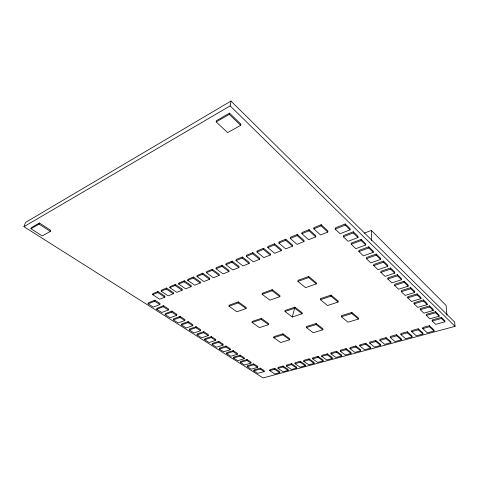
<?xml version="1.0" encoding="UTF-8"?>
<svg xmlns="http://www.w3.org/2000/svg" width="479" height="479" viewBox="0 0 479 479"><rect width="100%" height="100%" fill="white"/><g stroke="black" fill="none" stroke-linecap="round" stroke-linejoin="round"><path stroke-width="0.72" d="M360.705 350.808L360.711 349.802L355.831 345.976L349.987 347.586L349.969 348.592L354.879 352.382L360.705 350.808L355.819 346.982L355.831 345.976M365.734 245.008L361.118 240.536L361.124 239.386L351.221 243.14L351.203 244.284L355.849 248.685L365.734 245.008L365.728 243.865L361.124 239.386M358.46 319.062L358.466 318.008L351.831 312.47L341.377 315.715L341.353 316.769L348.035 322.205L358.46 319.062L351.82 313.529L351.831 312.47M358.903 251.583L358.915 250.445L368.764 246.811L373.249 251.17L373.261 252.313L363.435 255.87L358.903 251.583L368.764 247.954L373.261 252.313M359.759 345.904L359.765 344.892L365.722 343.245L370.566 347.137L370.572 348.149L364.633 349.748L359.759 345.904L365.722 344.263L370.572 348.149M358.005 237.512L358.011 236.363L353.28 231.764L343.323 235.644L343.299 236.794L348.065 241.314L358.005 237.512L353.268 232.92L353.28 231.764M351.029 353.418L351.041 352.418L346.125 348.652L340.395 350.233L340.371 351.227L345.311 354.963L351.029 353.418L346.107 349.652L340.371 351.227M350.065 229.818L350.089 228.663L345.227 223.944L335.222 227.95L335.186 229.106L340.078 233.746L350.065 229.818L345.203 225.106L345.227 223.944M346.107 349.652L346.125 348.652M341.533 355.981L341.551 354.987L336.611 351.275L330.989 352.825L330.953 353.819L335.917 357.496L341.533 355.981L336.581 352.269L330.953 353.819M336.581 352.269L336.611 351.275M338.084 302.087L338.114 301.016L331.019 295.094L320.427 298.633L320.379 299.698L327.528 305.518L338.084 302.087L330.983 296.166L331.019 295.094M332.21 358.49L332.24 357.508L327.271 353.849L321.756 355.37L321.714 356.358L326.702 359.98L332.21 358.49L327.235 354.837L321.714 356.358M327.235 354.837L327.271 353.849M323.068 360.956L323.103 359.98L318.11 356.376L312.691 357.873L312.643 358.849L317.661 362.417L323.068 360.956L318.062 357.358L312.643 358.849M322.894 329.786L322.936 328.762L316.158 323.535L306.422 326.552L306.368 327.576L313.188 332.713L322.894 329.786L316.11 324.57L306.368 327.576M327.798 232.058L327.846 230.908L321.175 224.681L313.883 227.669L313.823 228.818L320.523 234.961L327.798 232.058L321.122 225.837L321.175 224.681M318.062 357.358L318.11 356.376M316.11 324.57L316.158 323.535M314.086 363.381L314.134 362.411L309.111 358.855L303.794 360.322L303.74 361.298L308.781 364.812L314.086 363.381L309.063 359.831L303.74 361.298M316.266 283.909L316.32 282.82L308.71 276.467L297.986 280.335L297.914 281.424L305.578 287.657L316.266 283.909L308.644 277.557L308.71 276.467M315.733 236.877L315.793 235.734L309.081 229.633L301.968 232.549L301.89 233.692L308.638 239.71L315.733 236.877L309.015 230.782L309.081 229.633M309.063 359.831L309.111 358.855M305.273 365.758L305.327 364.794L300.285 361.292L295.064 362.735L294.998 363.699L300.058 367.165L305.273 365.758L300.225 362.262L294.998 363.699M300.225 362.262L300.285 361.292M302.087 313.781L302.153 312.739L294.914 307.159L285.077 310.446L284.993 311.488L292.274 316.972L302.087 313.781L294.842 308.213L284.993 311.488M296.615 368.094L296.681 367.136L291.615 363.681L286.484 365.1L286.412 366.058L291.495 369.471L296.615 368.094L291.543 364.645L286.412 366.058M303.961 241.578L304.033 240.446L297.279 234.471L290.34 237.315L290.25 238.446L297.034 244.344L303.961 241.578L297.196 235.608L297.279 234.471M291.543 364.645L291.615 363.681M294.914 307.159L292.274 316.972M289.741 339.785L289.813 338.785L282.921 333.845L273.838 336.659L273.748 337.659L280.676 342.521L289.741 339.785L282.844 334.851L273.748 337.659M288.113 370.387L288.184 369.435L283.101 366.034L278.065 367.423L277.982 368.369L283.083 371.74L288.113 370.387L283.023 366.986L277.982 368.369M283.023 366.986L283.101 366.034M292.471 246.17L292.555 245.044L285.765 239.189L278.988 241.961L278.886 243.087L285.706 248.87L292.471 246.17L285.67 240.314L285.765 239.189M279.76 372.638L279.838 371.692L274.736 368.339L269.791 369.704L269.707 370.644L274.82 373.967L279.76 372.638L274.653 369.285L269.707 370.644M282.844 334.851L282.921 333.845M279.85 296.687L279.946 295.621L272.198 289.657L262.27 293.244L262.163 294.304L269.946 300.159L279.85 296.687L272.102 290.723L262.163 294.304M274.653 369.285L274.736 368.339M281.251 250.649L281.353 249.529L274.527 243.793L267.911 246.505L267.797 247.619L274.647 253.289L281.251 250.649L274.419 244.913L274.527 243.793M264.163 371.578L264.246 370.638L260.348 368.123L253.894 369.932L253.792 370.872L257.708 373.357L264.163 371.578L260.259 369.07L253.792 370.872M268.599 324.66L268.695 323.642L261.354 318.379L252.199 321.439L252.086 322.457L259.462 327.63L268.599 324.66L261.253 319.403L252.086 322.457M272.102 290.723L272.198 289.657M260.259 369.07L260.348 368.123M257.63 367.381L257.726 366.435L253.75 363.872L247.278 365.728L247.176 366.674L251.164 369.201L257.63 367.381L253.648 364.824L247.176 366.674M270.294 255.026L270.407 253.918L263.552 248.29L257.091 250.936L256.966 252.044L263.839 257.6L270.294 255.026L263.432 249.403L263.552 248.29M261.253 319.403L261.354 318.379M253.648 364.824L253.75 363.872M250.972 363.1L251.074 362.148L247.026 359.537L240.542 361.447L240.428 362.393L244.494 364.974L250.972 363.1L246.919 360.495L240.428 362.393M259.588 259.301L259.714 258.199L252.834 252.678L246.523 255.265L246.38 256.367L253.283 261.821L259.588 259.301L252.702 253.786L252.834 252.678M246.919 360.495L247.026 359.537M244.188 358.741L244.296 357.783L240.165 355.125L233.668 357.077L233.548 358.035L237.692 360.663L244.188 358.741L240.051 356.083L233.548 358.035M240.051 356.083L240.165 355.125M246.068 308.536L246.188 307.5L238.356 301.884L229.136 305.213L228.992 306.249L236.86 311.769L246.068 308.536L238.225 302.926L228.992 306.249M249.128 263.48L249.266 262.384L242.362 256.972L236.195 259.498L236.045 260.588L242.967 265.941L249.128 263.48L242.218 258.067L242.362 256.972M237.267 354.292L237.386 353.334L233.177 350.622L226.669 352.628L226.537 353.586L230.764 356.268L237.267 354.292L233.051 351.586L226.537 353.586M233.051 351.586L233.177 350.622M238.225 302.926L238.356 301.884M230.213 349.76L230.339 348.79L226.046 346.024L219.526 348.089L219.388 349.053L223.699 351.784L230.213 349.76L225.914 347L219.388 349.053M238.907 267.563L239.051 266.474L232.129 261.163L226.1 263.63L225.938 264.719L232.884 269.97L238.907 267.563L231.974 262.252L225.938 264.719M225.914 347L226.046 346.024M223.022 345.137L223.154 344.161L218.771 341.341L212.245 343.461L212.101 344.431L216.49 347.215L223.022 345.137L218.634 342.317L212.101 344.431M231.974 262.252L232.129 261.163M218.634 342.317L218.771 341.341M228.914 271.557L229.064 270.473L222.124 265.258L216.233 267.677L216.065 268.755L223.022 273.904L228.914 271.557L221.963 266.342L216.065 268.755M215.682 340.419L215.819 339.443L211.353 336.563L204.814 338.737L204.659 339.713L209.143 342.557L215.682 340.419L211.203 337.545L204.659 339.713M211.203 337.545L211.353 336.563M221.963 266.342L222.124 265.258M219.137 275.461L219.304 274.389L212.347 269.27L206.581 271.629L206.407 272.701L213.377 277.76L219.137 275.461L212.173 270.342L206.407 272.701M208.191 335.605L208.341 334.623L203.779 331.684L197.234 333.917L197.073 334.899L201.641 337.797L208.191 335.605L203.623 332.671L197.073 334.899M240.662 125.348L240.847 124.139L229.495 113.128L216.418 120.684L216.197 121.894L227.609 132.617L240.662 125.348L229.285 114.337L229.495 113.128M212.173 270.342L212.347 269.27M203.623 332.671L203.779 331.684M209.58 279.275L209.748 278.215L202.779 273.186L197.144 275.497L196.959 276.557L203.94 281.526L209.58 279.275L202.599 274.251L196.959 276.557M200.551 330.696L200.707 329.708L196.055 326.708L189.498 329.001L189.325 329.989L193.995 332.947L200.551 330.696L195.887 327.696L189.325 329.989M195.887 327.696L196.055 326.708M23.95 226.687L230.159 105.877L230.974 101.051L454.673 322.098L455.05 326.349L263.103 377.949L23.95 226.687L25.543 222.418L230.974 101.051M200.228 283.011L200.402 281.957L193.426 277.018L187.906 279.281L187.714 280.335L194.708 285.215L200.228 283.011L193.235 278.077L187.714 280.335M202.599 274.251L202.779 273.186M192.75 325.678L192.917 324.684L188.163 321.625L181.601 323.984L181.421 324.972L186.181 327.995L192.75 325.678L187.99 322.618L181.421 324.972M187.99 322.618L188.163 321.625M191.073 286.67L191.259 285.622L184.271 280.772L178.871 282.981L178.673 284.029L185.672 288.825L191.073 286.67L184.074 281.82L178.673 284.029M193.235 278.077L193.426 277.018M184.78 320.559L184.96 319.559L180.11 316.433L173.542 318.858L173.35 319.858L178.212 322.942L184.78 320.559L179.924 317.439L173.35 319.858M179.924 317.439L180.11 316.433M182.11 290.25L182.307 289.208L175.308 284.442L170.027 286.604L169.817 287.645L176.829 292.358L182.11 290.25L175.104 285.484L169.817 287.645M184.074 281.82L184.271 280.772M176.649 315.332L176.841 314.326L171.883 311.134L165.309 313.625L165.111 314.631L170.075 317.781L176.649 315.332L171.686 312.14L165.111 314.631M171.686 312.14L171.883 311.134M173.338 293.753L173.542 292.717L166.542 288.035L161.369 290.154L161.154 291.184L168.165 295.818L173.338 293.753L166.333 289.071L161.154 291.184M175.104 285.484L175.308 284.442M168.345 309.991L168.542 308.985L163.477 305.722L156.902 308.284L156.693 309.29L161.764 312.506L168.345 309.991L163.273 306.734L156.693 309.29M166.333 289.071L166.542 288.035M164.752 297.184L164.956 296.154L157.956 291.549L152.885 293.627L152.663 294.657L159.681 299.207L164.752 297.184L157.735 292.585L152.663 294.657M163.273 306.734L163.477 305.722M159.854 304.536L160.064 303.524L154.891 300.189L148.31 302.824L148.089 303.836L153.274 307.123L159.854 304.536L154.675 301.207L148.089 303.836M154.675 301.207L154.891 300.189M157.735 292.585L157.956 291.549M50.349 231.405L50.714 230.327L39.416 223.01L31.327 227.687L30.937 228.764L42.224 235.931L50.349 231.405L39.027 224.094L30.937 228.764M39.027 224.094L39.416 223.01M216.197 121.894L229.285 114.337M236.045 260.588L242.218 258.067M246.38 256.367L252.702 253.786M256.966 252.044L263.432 249.403M267.797 247.619L274.419 244.913M278.886 243.087L285.67 240.314M290.25 238.446L297.196 235.608M301.89 233.692L309.015 230.782M313.823 228.818L321.122 225.837M335.186 229.106L345.203 225.106M343.299 236.794L353.268 232.92M364.399 233.081L371.369 230.405L446.141 305.5L446.931 315.17M351.203 244.284L361.118 240.536M297.914 281.424L308.644 277.557M376.207 254.044L366.411 257.564L366.411 258.696L370.824 262.875L380.601 259.426L380.583 258.295L376.207 254.044L376.219 255.181L380.601 259.426M366.411 258.696L376.219 255.181M383.463 261.091L373.722 264.504L373.734 265.629L378.039 269.707L387.756 266.366L387.727 265.24L383.463 261.091L383.487 262.223L387.756 266.366M373.734 265.629L383.487 262.223M390.541 267.971L380.853 271.276L380.871 272.395L385.068 276.371L394.738 273.138L394.702 272.012L390.541 267.971L390.571 269.096L394.738 273.138M380.871 272.395L390.571 269.096M320.379 299.698L330.983 296.166M397.438 274.677L387.81 277.88L387.834 278.994L391.936 282.873L401.546 279.736L401.504 278.622L397.438 274.677L397.48 275.796L401.546 279.736M387.834 278.994L397.48 275.796M404.174 281.221L394.6 284.322L394.63 285.43L398.63 289.22L408.186 286.179L408.138 285.071L404.174 281.221L404.222 282.335L408.186 286.179M394.63 285.43L404.222 282.335M410.748 287.604L401.228 290.615L401.264 291.717L405.174 295.423L414.67 292.471L414.616 291.364L410.748 287.604L410.802 288.711L414.67 292.471M401.264 291.717L410.802 288.711M341.353 316.769L351.82 313.529M417.167 293.843L407.701 296.764L407.749 297.86L411.563 301.471L421.005 298.609L420.945 297.513L417.167 293.843L417.227 294.944L421.005 298.609M407.749 297.86L417.227 294.944M423.43 299.932L414.024 302.764L414.078 303.854L417.802 307.386L427.19 304.608L427.124 303.518L423.43 299.932L423.496 301.028L427.19 304.608M414.078 303.854L423.496 301.028M429.555 305.877L420.197 308.632L420.257 309.715L423.903 313.164L433.238 310.47L433.16 309.386L429.555 305.877L429.627 306.967L433.238 310.47M420.257 309.715L429.627 306.967M435.537 311.691L426.238 314.362L426.304 315.439L429.861 318.81L439.141 316.194L439.063 315.116L435.537 311.691L435.615 312.775L439.141 316.194M426.304 315.439L435.615 312.775M441.381 317.373L432.136 319.966L432.208 321.038L435.692 324.337L444.913 321.792L444.829 320.72L441.381 317.373L441.464 318.451L444.913 321.792M432.208 321.038L441.464 318.451M375.805 340.467L369.734 342.138L369.74 343.162L374.572 347.065L380.631 345.431L380.619 344.413L375.805 340.467L375.817 341.491L380.631 345.431M386.098 337.629L379.901 339.336L379.913 340.365L384.715 344.335L390.894 342.665L390.864 341.641L386.098 337.629L386.116 338.659L390.894 342.665M396.588 334.731L390.271 336.48L390.295 337.509L395.055 341.545L401.354 339.845L401.318 338.809L396.588 334.731L396.624 335.773L401.354 339.845M407.3 331.779L400.851 333.558L400.887 334.599L405.599 338.701L412.03 336.965L411.982 335.923L407.3 331.779L407.342 332.827L412.03 336.965M418.227 328.768L411.647 330.582L411.695 331.63L416.365 335.797L422.927 334.031L422.867 332.977L418.227 328.768L418.287 329.821L422.927 334.031M429.382 325.69L422.664 327.546L422.723 328.6L427.346 332.833L434.046 331.031L433.974 329.971L429.382 325.69L429.453 326.75L434.046 331.031M349.969 348.592L355.819 346.982M369.74 343.162L375.817 341.491M379.913 340.365L386.116 338.659M390.295 337.509L396.624 335.773M400.887 334.599L407.342 332.827M411.695 331.63L418.287 329.821M422.723 328.6L429.453 326.75M230.159 105.877L455.05 326.349M371.369 230.405L371.441 240.518M368.764 246.811L368.764 247.954M365.722 343.245L365.722 344.263"/></g></svg>
